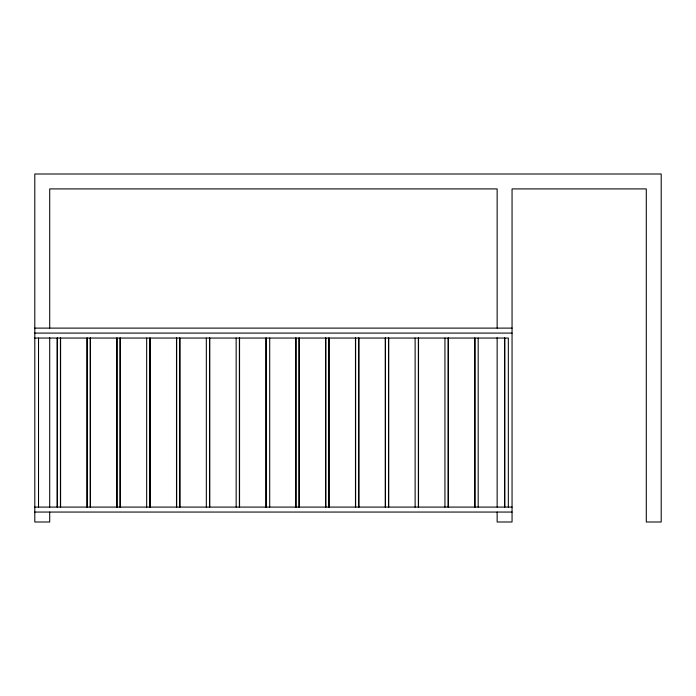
<?xml version="1.0" encoding="UTF-8"?>
<svg xmlns="http://www.w3.org/2000/svg" width="696" height="696" viewBox="0 0 696 696"><rect width="100%" height="100%" fill="white"/><g stroke="black" fill="none" stroke-linecap="round" stroke-linejoin="round"><path stroke-width="1.04" d="M34.8 328.112L512.056 328.112M34.8 333.088L512.056 333.088M34.8 338.056L508.332 338.056L508.332 507.088M34.8 507.088L512.056 507.088M34.8 512.056L512.056 512.056M504.774 338.056L504.774 507.088M504.6 338.056L504.6 507.088M497.144 328.112L497.144 188.912L49.712 188.912L49.712 328.112M497.144 337.682L497.144 507.088M497.144 512.056L497.144 522L512.056 522L512.056 188.912L646.288 188.912L646.288 522L661.2 522L661.2 174L34.8 174L34.8 522L49.712 522L49.712 512.056M478.178 338.056L478.178 507.088M474.942 338.056L474.942 507.088M474.776 338.056L474.776 507.088M448.346 338.056L448.346 507.088M448.18 338.056L448.18 507.088M444.944 338.056L444.944 507.088M418.522 338.056L418.522 507.088M418.348 338.056L418.348 507.088M415.12 338.056L415.12 507.088M388.699 338.056L388.699 507.088M388.525 338.056L388.525 507.088M385.462 338.056L385.462 507.088M385.288 338.056L385.288 507.088M358.866 338.056L358.866 507.088M358.692 338.056L358.692 507.088M355.639 338.056L355.639 507.088M355.465 338.056L355.465 507.088M329.043 338.056L329.043 507.088M328.869 338.056L328.869 507.088M325.806 338.056L325.806 507.088M325.632 338.056L325.632 507.088M299.21 338.056L299.21 507.088M299.036 338.056L299.036 507.088M295.983 338.056L295.983 507.088M295.809 338.056L295.809 507.088M269.709 338.056L269.709 507.088M266.15 338.056L266.15 507.088M265.976 338.056L265.976 507.088M239.555 338.056L239.555 507.088M239.38 338.056L239.38 507.088M236.153 338.056L236.153 507.088M209.731 338.056L209.731 507.088M209.557 338.056L209.557 507.088M206.329 338.056L206.329 507.088M179.899 338.056L179.899 507.088M179.733 338.056L179.733 507.088M176.671 338.056L176.671 507.088M176.497 338.056L176.497 507.088M150.075 338.056L150.075 507.088M149.901 338.056L149.901 507.088M146.673 338.056L146.673 507.088M120.251 338.056L120.251 507.088M120.077 338.056L120.077 507.088M117.015 338.056L117.015 507.088M116.841 338.056L116.841 507.088M90.419 338.056L90.419 507.088M90.245 338.056L90.245 507.088M87.191 338.056L87.191 507.088M87.017 338.056L87.017 507.088M60.596 338.056L60.596 507.088M60.422 338.056L60.422 507.088M57.359 338.056L57.359 507.088M57.185 338.056L57.185 507.088M49.712 337.682L49.712 507.088M38.532 338.056L38.532 507.088"/></g></svg>
